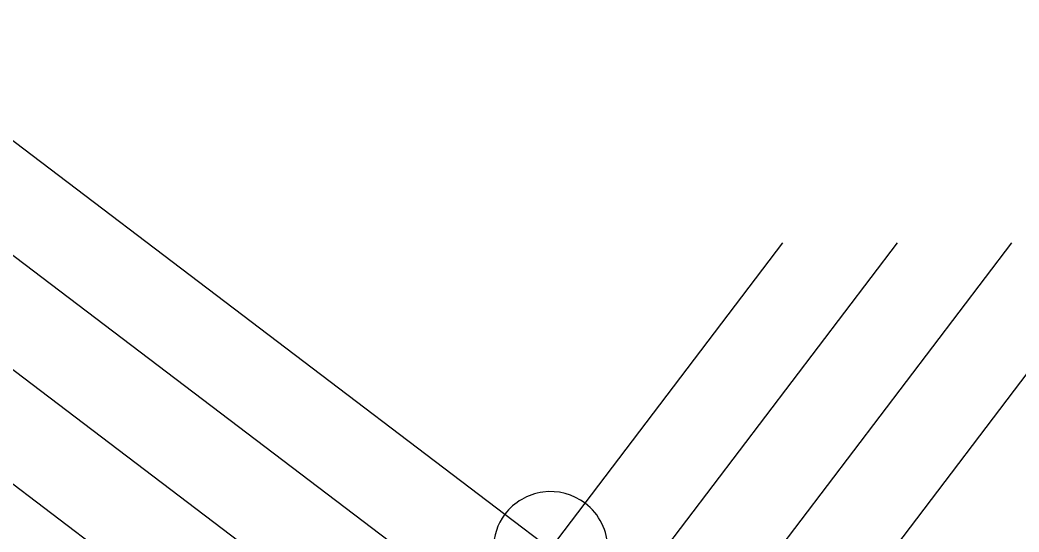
# Model space of a CAD drawing. Extents: x -4240 to 278603, y -63941 to 80916.
# Drawn here: x 14403 to 40594, y 37238 to 50666 of the extents above; entities that cross this region are included whole.
import ezdxf

# ---------------------------------------------------------------- set-up
doc = ezdxf.new("R2010")
doc.units = 0
doc.header["$LTSCALE"] = 1000
doc.header["$MEASUREMENT"] = 0

msp = doc.modelspace()

# ---------------------------------------------------------------- linework, layer by layer
at = {"color": 252}
for p, q in [((6923, 53036), (27118, 37705)), ((6923, 53036), (27118, 37705)), ((6923, 50036), (25674, 35801)), ((6923, 50036), (25674, 35801)), ((6923, 47036), (24229, 33898)), ((6923, 47036), (24229, 33898)), ((29220, 37992), (34406, 44824)), ((29220, 37992), (34406, 44824)), ((31123, 36548), (37406, 44824)), ((31123, 36548), (37406, 44824)), ((33026, 35103), (40406, 44824)), ((33026, 35103), (40406, 44824)), ((34930, 33658), (43406, 44824)), ((34930, 33658), (43406, 44824)), ((6923, 44036), (22784, 31995)), ((6923, 44036), (22784, 31995)), ((28313, 36798), (29220, 37992)), ((28313, 36798), (29220, 37992)), ((27118, 37705), (28313, 36798)), ((27118, 37705), (28313, 36798))]:
    msp.add_line(p, q, dxfattribs=at)
for start, end in [(52.7966, 142.7966), (52.7966, 142.7966), (0, 52.7966), (0, 52.7966), (142.7966, 180), (142.7966, 180)]:
    msp.add_arc((28313, 36798), 1500, start, end, dxfattribs=at)

doc.saveas('drawing.dxf')
